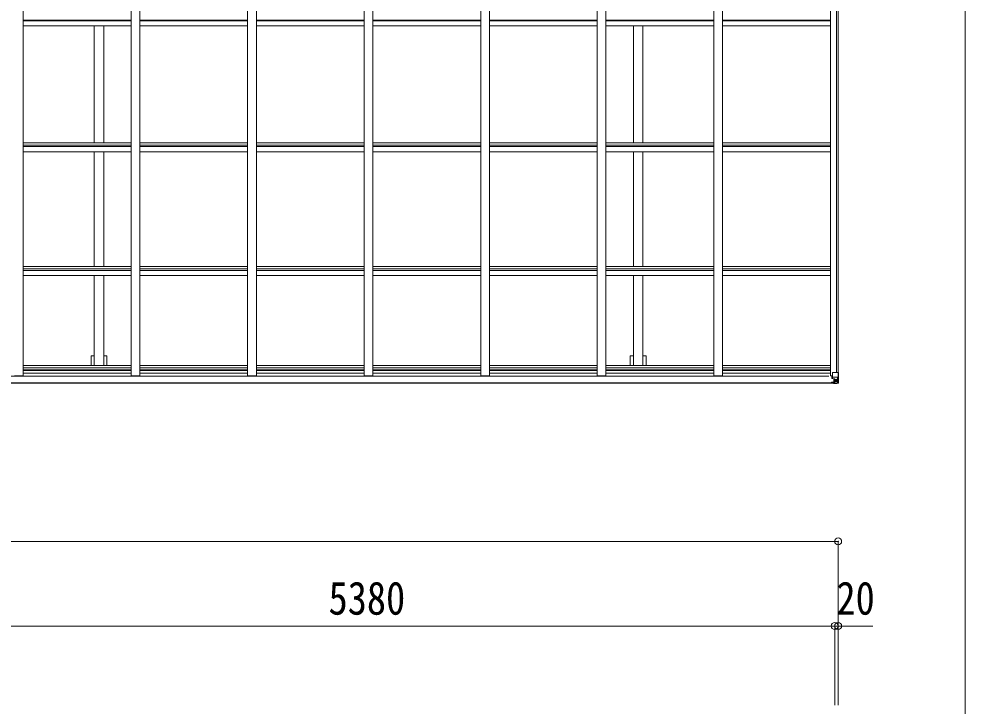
# Model space of a CAD drawing. Units: millimetres at full size, sheet at 1:40. Extents: x -11181 to 11305, y -7804 to 7716.
# Drawn here: x 5300 to 10739, y -333 to 3618 of the extents above; entities that cross this region are included whole.
import ezdxf
from ezdxf.enums import TextEntityAlignment as Align

# ---------------------------------------------------------------- set-up
doc = ezdxf.new("R2010")
doc.units = ezdxf.units.MM
doc.header["$LTSCALE"] = 40
doc.header["$PDMODE"] = 32
doc.header["$PDSIZE"] = 40
for name, color, linetype, lineweight in [('0-1_本体', 4, 'Continuous', 9), ('0-2_部品', 7, 'Continuous', 9), ('0-A_寸法', 6, 'Continuous', 9), ('F-0_240', 7, 'Continuous', 9)]:
    doc.layers.add(name, color=color, linetype=linetype, lineweight=lineweight)
doc.styles.add('ＭＳ ゴシック', font='')
doc.styles.get('ＭＳ ゴシック').set_extended_font_data('MS Gothic')

msp = doc.modelspace()

# ---------------------------------------------------------------- linework, layer by layer
at = {"layer": '0-1_本体'}
for p, q in [((5324.89, 1566.18), (5324.89, 6873.21)), ((5944.89, 1566.18), (5944.89, 6873.21)), ((5994.89, 1566.18), (5994.89, 6873.21)), ((6614.89, 1566.18), (6614.89, 6873.21)), ((6664.89, 1566.18), (6664.89, 6873.21)), ((7284.89, 1566.18), (7284.89, 6873.21)), ((7334.89, 1566.18), (7334.89, 6873.21)), ((7954.89, 1566.18), (7954.89, 6873.21)), ((8004.89, 1566.18), (8004.89, 6873.21)), ((8624.89, 1566.18), (8624.89, 6873.21)), ((8674.89, 1566.18), (8674.89, 6873.21)), ((9294.89, 1566.18), (9294.89, 6873.21)), ((9344.89, 1566.18), (9344.89, 6873.21)), ((9964.89, 1566.18), (9964.89, 6873.21)), ((10000.06, 1584.65), (10000.06, 6854.74)), ((10009.89, 1584.65), (10009.89, 6854.74)), ((5944.89, 3611.15), (5324.89, 3611.15)), ((5944.89, 3607.29), (5324.89, 3607.29)), ((6614.89, 3611.15), (5994.89, 3611.15)), ((6614.89, 3607.29), (5994.89, 3607.29)), ((7284.89, 3611.15), (6664.89, 3611.15)), ((7284.89, 3607.29), (6664.89, 3607.29)), ((7954.89, 3611.15), (7334.89, 3611.15)), ((7954.89, 3607.29), (7334.89, 3607.29)), ((8624.89, 3611.15), (8004.89, 3611.15)), ((8624.89, 3607.29), (8004.89, 3607.29)), ((9294.89, 3611.15), (8674.89, 3611.15)), ((9294.89, 3607.29), (8674.89, 3607.29)), ((9964.89, 3611.15), (9344.89, 3611.15)), ((9964.89, 3607.29), (9344.89, 3607.29)), ((5944.89, 3577.41), (5324.89, 3577.41)), ((5732.39, 2904.88), (5732.39, 3577.41)), ((5787.39, 2904.88), (5787.39, 3577.41)), ((6614.89, 3577.41), (5994.89, 3577.41)), ((7284.89, 3577.41), (6664.89, 3577.41)), ((7954.89, 3577.41), (7334.89, 3577.41)), ((8624.89, 3577.41), (8004.89, 3577.41)), ((9294.89, 3577.41), (8674.89, 3577.41)), ((8832.39, 2904.88), (8832.39, 3577.41)), ((8887.39, 2904.88), (8887.39, 3577.41)), ((9964.89, 3577.41), (9344.89, 3577.41)), ((5944.89, 2904.88), (5324.89, 2904.88)), ((5944.89, 2891.96), (5324.89, 2891.96)), ((5944.89, 2883.64), (5324.89, 2883.64)), ((6614.89, 2904.88), (5994.89, 2904.88)), ((6614.89, 2891.96), (5994.89, 2891.96)), ((6614.89, 2883.64), (5994.89, 2883.64)), ((7284.89, 2904.88), (6664.89, 2904.88)), ((7284.89, 2891.96), (6664.89, 2891.96)), ((7284.89, 2883.64), (6664.89, 2883.64)), ((7954.89, 2904.88), (7334.89, 2904.88)), ((7954.89, 2891.96), (7334.89, 2891.96)), ((7954.89, 2883.64), (7334.89, 2883.64)), ((8624.89, 2904.88), (8004.89, 2904.88)), ((8624.89, 2891.96), (8004.89, 2891.96)), ((8624.89, 2883.64), (8004.89, 2883.64)), ((9294.89, 2904.88), (8674.89, 2904.88)), ((9294.89, 2891.96), (8674.89, 2891.96)), ((9294.89, 2883.64), (8674.89, 2883.64)), ((9964.89, 2904.88), (9344.89, 2904.88)), ((9964.9, 2891.96), (9344.89, 2891.96)), ((9964.89, 2883.64), (9344.89, 2883.64)), ((5944.89, 2854.36), (5324.89, 2854.36)), ((5732.39, 2194.1), (5732.39, 2854.36)), ((5787.39, 2194.1), (5787.39, 2854.36)), ((6614.89, 2854.36), (5994.89, 2854.36)), ((7284.89, 2854.36), (6664.89, 2854.36)), ((7954.89, 2854.36), (7334.89, 2854.36)), ((8624.89, 2854.36), (8004.89, 2854.36)), ((9294.89, 2854.36), (8674.89, 2854.36)), ((8832.39, 2194.1), (8832.39, 2854.36)), ((8887.39, 2194.1), (8887.39, 2854.36)), ((9964.89, 2854.36), (9344.89, 2854.36)), ((5944.89, 2194.1), (5324.89, 2194.1)), ((5944.89, 2181.26), (5324.89, 2181.26)), ((6614.89, 2194.1), (5994.89, 2194.1)), ((6614.89, 2181.26), (5994.89, 2181.26)), ((7284.89, 2194.1), (6664.89, 2194.1)), ((7284.89, 2181.26), (6664.89, 2181.26)), ((7954.89, 2194.1), (7334.89, 2194.1)), ((7954.89, 2181.26), (7334.89, 2181.26)), ((8624.89, 2194.1), (8004.89, 2194.1)), ((8624.89, 2181.26), (8004.89, 2181.26)), ((9294.89, 2194.1), (8674.89, 2194.1)), ((9294.89, 2181.26), (8674.89, 2181.26)), ((9964.89, 2194.1), (9344.89, 2194.1)), ((9964.89, 2181.26), (9344.89, 2181.26)), ((5944.89, 2171.11), (5324.89, 2171.11)), ((5944.89, 2142.14), (5324.89, 2142.14)), ((5732.39, 1625.04), (5732.39, 2142.14)), ((5787.39, 1625.04), (5787.39, 2142.14)), ((6614.89, 2171.11), (5994.89, 2171.11)), ((6614.89, 2142.14), (5994.89, 2142.14)), ((7284.89, 2171.11), (6664.89, 2171.11)), ((7284.89, 2142.14), (6664.89, 2142.14)), ((7954.89, 2171.11), (7334.89, 2171.11)), ((7954.89, 2142.14), (7334.89, 2142.14)), ((8624.89, 2171.11), (8004.89, 2171.11)), ((8624.89, 2142.14), (8004.89, 2142.14)), ((9294.89, 2171.11), (8674.89, 2171.11)), ((9294.89, 2142.14), (8674.89, 2142.14)), ((8832.39, 1625.04), (8832.39, 2142.14)), ((8887.39, 1625.04), (8887.39, 2142.14)), ((9964.89, 2171.11), (9344.89, 2171.11)), ((9964.89, 2142.14), (9344.89, 2142.14)), ((5714.69, 1679.88), (5732.39, 1679.88)), ((5714.69, 1679.88), (5714.69, 1625.04)), ((8814.69, 1679.88), (8832.39, 1679.88)), ((8814.69, 1679.88), (8814.69, 1625.04)), ((5944.89, 1625.04), (5324.89, 1625.04)), ((5944.89, 1612.22), (5324.89, 1612.22)), ((5944.89, 1600.87), (5324.89, 1600.87)), ((5944.89, 1597.09), (5324.89, 1597.09)), ((5944.89, 1581.14), (5324.89, 1581.14)), ((6614.89, 1625.04), (5994.89, 1625.04)), ((6614.89, 1612.22), (5994.89, 1612.22)), ((6614.89, 1600.87), (5994.89, 1600.87)), ((6614.89, 1597.09), (5994.89, 1597.09)), ((6614.89, 1581.14), (5994.89, 1581.14)), ((7284.89, 1625.04), (6664.89, 1625.04)), ((7284.89, 1612.22), (6664.89, 1612.22)), ((7284.89, 1600.87), (6664.89, 1600.87)), ((7284.89, 1597.09), (6664.89, 1597.09)), ((7284.89, 1581.14), (6664.89, 1581.14)), ((7954.89, 1625.04), (7334.89, 1625.04)), ((7954.89, 1612.22), (7334.89, 1612.22)), ((7954.89, 1600.87), (7334.89, 1600.87)), ((7954.89, 1597.09), (7334.89, 1597.09)), ((7954.89, 1581.14), (7334.89, 1581.14)), ((8624.89, 1625.04), (8004.89, 1625.04)), ((8624.89, 1612.22), (8004.89, 1612.22)), ((8624.89, 1600.87), (8004.89, 1600.87)), ((8624.89, 1597.09), (8004.89, 1597.09)), ((8624.89, 1581.14), (8004.89, 1581.14)), ((9294.89, 1625.04), (8674.89, 1625.04)), ((9294.89, 1612.22), (8674.89, 1612.22)), ((9294.89, 1600.87), (8674.89, 1600.87)), ((9294.89, 1597.09), (8674.89, 1597.09)), ((9294.89, 1581.14), (8674.89, 1581.14)), ((9964.89, 1625.04), (9344.89, 1625.04)), ((9964.89, 1612.22), (9344.89, 1612.22)), ((9964.89, 1600.87), (9344.89, 1600.87)), ((9964.89, 1597.09), (9344.89, 1597.09)), ((9964.89, 1581.14), (9344.89, 1581.14)), ((9988.39, 1526.31), (4636.39, 1526.31)), ((9988.39, 1523.88), (4636.39, 1523.88)), ((4638.39, 1562.86), (9955.89, 1562.86)), ((5324.89, 1566.18), (5274.89, 1566.18)), ((5994.89, 1566.18), (5944.89, 1566.18)), ((6664.89, 1566.18), (6614.89, 1566.18)), ((7334.89, 1566.18), (7284.89, 1566.18)), ((8004.89, 1566.18), (7954.89, 1566.18)), ((8674.89, 1566.18), (8624.89, 1566.18)), ((9344.89, 1566.18), (9294.89, 1566.18)), ((9964.89, 1566.18), (9977.89, 1566.18))]:
    msp.add_line(p, q, dxfattribs=at)
for points in [[(5787.39, 1679.88), (5805.09, 1679.88), (5805.09, 1625.04)], [(8887.39, 1679.88), (8905.09, 1679.88), (8905.09, 1625.04)]]:
    msp.add_lwpolyline(points, dxfattribs=at)
at = {"layer": '0-2_部品'}
for p, q in [((9978.09, 1583.65), (9978.09, 1550.55)), ((10009.24, 1584.65), (9979.09, 1584.65)), ((10009.24, 1584.65), (10009.24, 1524.06)), ((9972.09, 1528.63), (9972.09, 1528.51)), ((9972.09, 1526.95), (9972.09, 1528.51)), ((9972.09, 1526.95), (9972.09, 1526.31)), ((9973.09, 1526.95), (9972.09, 1526.95)), ((9973.09, 1526.31), (9973.09, 1526.95)), ((9978.09, 1526.95), (9973.09, 1526.95)), ((9973.59, 1566.18), (9973.59, 1549.78)), ((9973.59, 1561.65), (9978.09, 1561.65)), ((9974.59, 1551.5), (9973.59, 1551.5)), ((9973.59, 1549.78), (9974.59, 1549.77)), ((9978.64, 1549.73), (9974.59, 1549.77)), ((9978.29, 1523.45), (9976.6, 1523.88)), ((10002.09, 1557.98), (9978.09, 1557.98)), ((9978.09, 1528.56), (9988.09, 1528.64)), ((9978.09, 1528.56), (9978.09, 1526.95)), ((9978.29, 1523.45), (9978.59, 1523.45)), ((9978.59, 1523.45), (9978.59, 1523.88)), ((9978.91, 1550.29), (9989.26, 1548.64)), ((9978.91, 1549.66), (9978.91, 1550.29)), ((9989.26, 1548), (9978.91, 1549.66)), ((9980.09, 1526.71), (9988.09, 1526.71)), ((9980.09, 1526.69), (9988.09, 1526.69)), ((9983.59, 1523.06), (9983.59, 1523.88)), ((9983.59, 1523.06), (9988.59, 1523.15)), ((9983.59, 1522.65), (9983.59, 1523.06)), ((9984.59, 1548.75), (9984.59, 1528.78)), ((9984.59, 1540.85), (9988.59, 1540.85)), ((9984.59, 1532.64), (9988.59, 1532.64)), ((9988.48, 1529.02), (9984.59, 1529.02)), ((9988.09, 1528.81), (9988.09, 1528.64)), ((9988.09, 1528.64), (9988.09, 1528.64)), ((9988.09, 1526.69), (9988.09, 1528.64)), ((9988.09, 1527.71), (9988.59, 1527.71)), ((9988.59, 1544.45), (9990.09, 1544.45)), ((9988.59, 1530.89), (9990.09, 1530.89)), ((9988.59, 1527.35), (9990.09, 1527.35)), ((9989.26, 1548.64), (9989.26, 1548)), ((9990.09, 1547.74), (9990.09, 1521.65)), ((10002.09, 1544.45), (9990.09, 1544.45)), ((9991.09, 1530.89), (9990.09, 1530.89)), ((10002.09, 1530.89), (9990.09, 1530.89)), ((9996.61, 1538.09), (9996.61, 1539.05)), ((10008.7, 1557.77), (10002.09, 1557.98)), ((10002.09, 1544.45), (10002.09, 1544.45)), ((10002.09, 1544.45), (10004.42, 1544.42)), ((10004.42, 1530.95), (10002.09, 1530.89)), ((10004.42, 1544.42), (10004.42, 1530.95)), ((10008.7, 1557.77), (10004.56, 1545.68)), ((10005.28, 1527.44), (10008.01, 1523.77)), ((10009.24, 1523.99), (10009.24, 1524.06)), ((10012.09, 1523.94), (10012.09, 1523.98)), ((9983.59, 1522.65), (9983.59, 1522.13)), ((9990.09, 1522.53), (9983.59, 1522.13)), ((9983.59, 1522.13), (9983.59, 1521.25)), ((9983.59, 1521.25), (9990.09, 1521.65)), ((9990.09, 1521.76), (10002.09, 1522.55)), ((10002.18, 1522.55), (10010.1, 1523.02)), ((10011.15, 1522.98), (10011.15, 1522.94)), ((10011.15, 1522.94), (10011.15, 1522.94))]:
    msp.add_line(p, q, dxfattribs=at)
for points in [[(10012.09, 1523.98), (10012.09, 1584.65), (10009.24, 1584.65)], [(9978.09, 1528.56), (9978.09, 1528.57), (9972.09, 1528.51)], [(9973.09, 1528.68), (9988.09, 1528.81), (9988.09, 1528.81)], [(9974.59, 1549.77), (9974.59, 1551.5), (9978.09, 1551.52)], [(9988.09, 1527.71), (9980.09, 1527.71), (9980.09, 1526.31)], [(9983.59, 1522.65), (9988.59, 1522.65), (9988.59, 1548.11)], [(9995.65, 1536.17), (9994.69, 1536.17), (9994.69, 1537.13), (9995.65, 1537.13)], [(9996.61, 1539.05), (9997.57, 1539.05), (9997.57, 1538.09)], [(9997.57, 1535.21), (9997.57, 1534.25), (9996.61, 1534.25), (9996.61, 1535.21)], [(9998.53, 1537.13), (9999.49, 1537.13), (9999.49, 1536.17), (9998.53, 1536.17)], [(10011.15, 1522.94), (10002.09, 1522.38), (9990.09, 1521.65)]]:
    msp.add_lwpolyline(points, dxfattribs=at)
msp.add_circle((9997.09, 1536.65), 5.3, dxfattribs=at)
for centre, radius, start, end in [((9979.09, 1583.65), 1, 90, 180), ((9972.95, 1520.99), 7.69, 88.96999, 96.43426), ((9979.02, 1551.22), 0.937, 182.32209, 263.26766), ((9979.02, 1550.59), 0.937, 182.32209, 263.26766), ((9988.09, 1529.14), 0.5, 270.52895, 0.04464), ((9988.09, 1526.21), 0.5, 0.00109, 90.00109), ((9988.09, 1526.19), 0.5, 359.99802, 89.99691), ((9988.08, 1529.32), 0.513, 271.88028, 1.04707), ((9989.15, 1547.71), 0.937, 2.32209, 83.26766), ((9989.15, 1547.07), 0.937, 2.32209, 83.26766), ((9995.65, 1538.09), 0.96, 270, 0), ((9995.65, 1535.21), 0.96, 0, 90), ((9998.53, 1538.09), 0.96, 180, 270), ((9998.53, 1535.21), 0.96, 90, 180), ((10007.96, 1523.94), 1.28, 311.17831, 2.45895), ((10011.09, 1523.98), 0.999, 273.4424, 359.95083), ((10011.09, 1523.94), 0.999, 273.4424, 359.95083), ((10011.09, 1523.93), 1, 273.50017, 0.00079), ((10009.93, 1510.33), 12.7, 89.24466, 95.10311)]:
    msp.add_arc(centre, radius, start, end, dxfattribs=at)
for centre, major_axis, ratio, start_param, end_param in [((10083.84, 1530.89), (-81.75, 0), 0.061163, 0, 0.0007725), ((10005.82, 1544.4), (0, -3), 0.468246, 4.2703918, 4.7058971), ((10007.29, 1531.03), (-0.03, -5), 0.573921, 4.7320603, 5.5159136), ((10008.96, 1525.96), (0.02, -3), 0.466854, 5.5234897, 6.1575023), ((10007.98, 1555.42), (-0.85, -2.32), 0.403757, 2.3087461, 3.2744049), ((10009.15, 1522.86), (-2, -0.12), 0.060933, 3.1378449, 4.2119296), ((9810.15, 1510.62), (-201, -12.36), 0.060933, 3.1373463, 3.1378449)]:
    msp.add_ellipse(centre, major_axis=major_axis, ratio=ratio, start_param=start_param, end_param=end_param, dxfattribs=at)
at = {"layer": '0-A_寸法'}
for p, q in [((-750.11, 613.88), (10009.88, 613.88)), ((10009.88, 613.88), (10009.88, 127.48)), ((9989.88, 127.48), (4609.89, 127.48)), ((9989.88, 127.48), (9989.88, -328.09)), ((9989.88, 127.48), (9989.88, -328.09)), ((9989.88, 127.48), (10009.88, 127.48)), ((10009.88, 127.48), (10009.88, -328.09)), ((10009.88, 127.48), (10209.88, 127.48))]:
    msp.add_line(p, q, dxfattribs=at)
for p in [(10009.88, 613.88), (9989.88, 127.48), (9989.88, 127.48), (10009.88, 127.48)]:
    msp.add_point(p, dxfattribs=at)
at = {"layer": 'F-0_240', "color": 5}
msp.add_line((10739.39, 7716.46), (10739.39, -7803.54), dxfattribs=at)

# ---------------------------------------------------------------- texts
at = {"layer": '0-A_寸法', "color": 7, "style": 'ＭＳ ゴシック', "width": 0.85}
for s, p in [('5380', (7079.89, 135.48)), ('20', (9999.88, 135.48))]:
    msp.add_text(s, height=190.6, dxfattribs=at).set_placement(p, align=Align.BOTTOM_LEFT)

doc.saveas('drawing.dxf')
